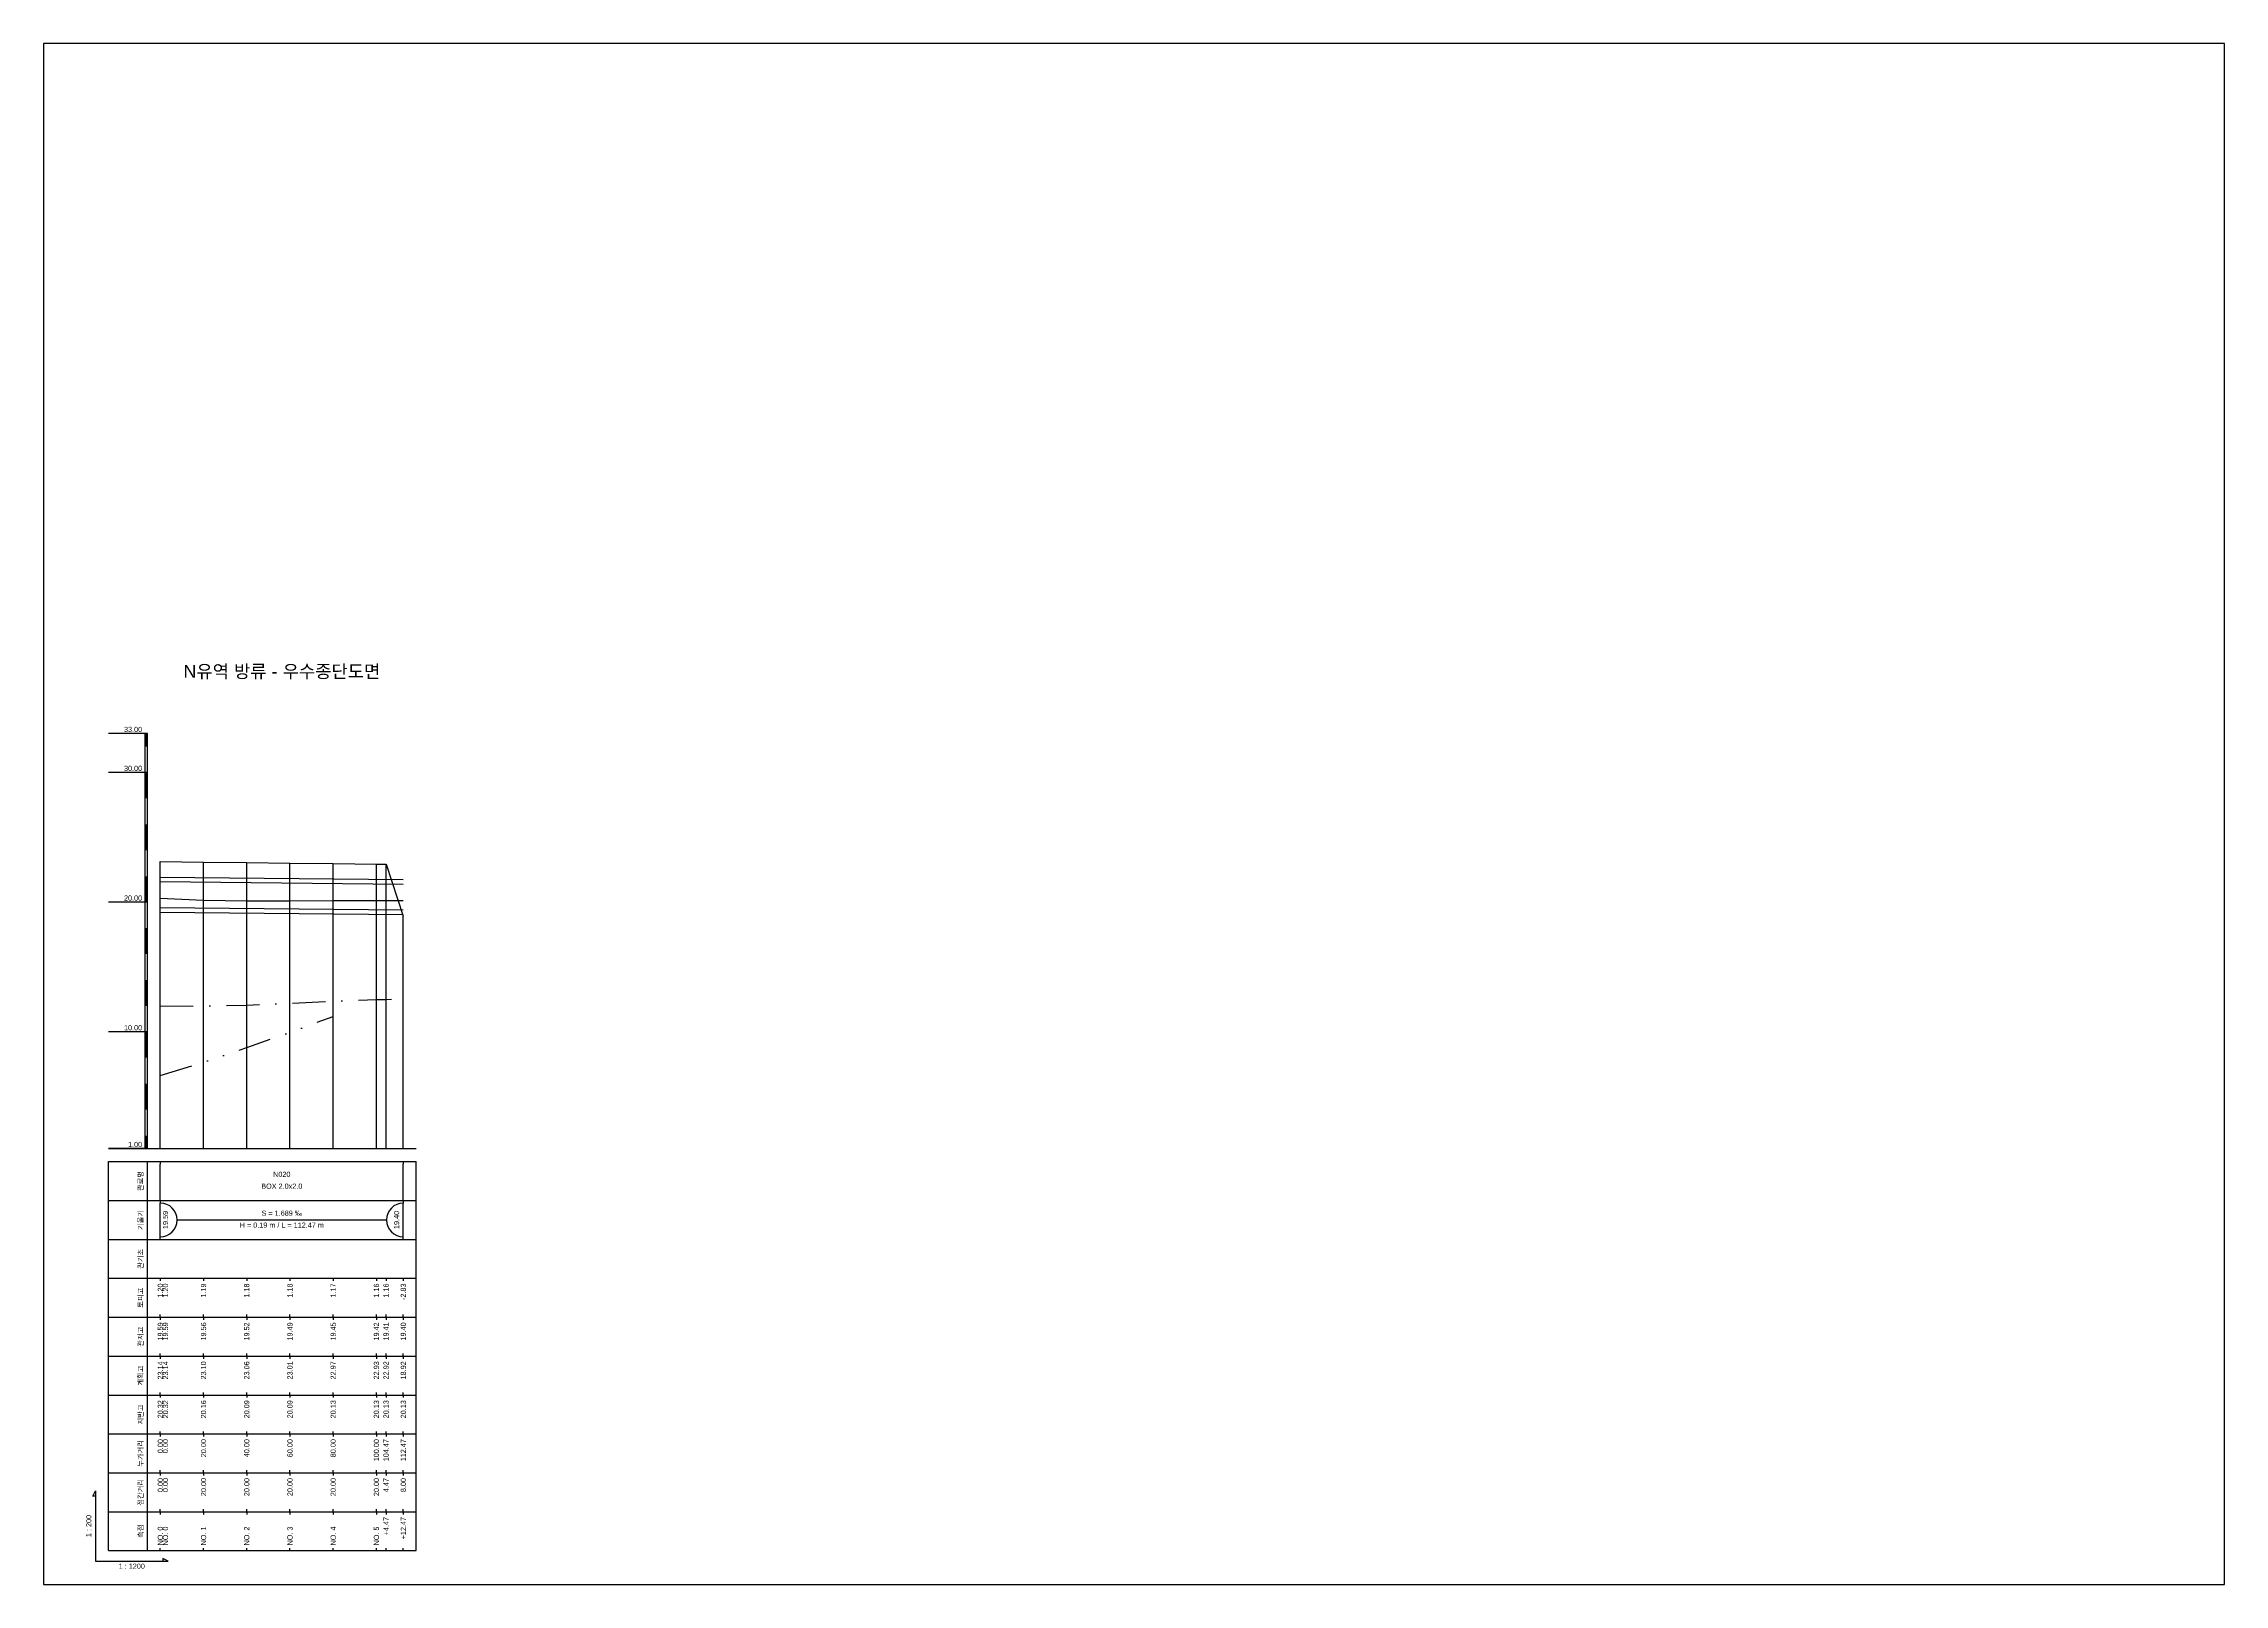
# Model space of a CAD drawing. Header units: millimetres. Extents: x -105495 to 3444, y -108190 to 2013.
# Drawn here: x 20 to 861, y -68908 to -68314 of the extents above; entities that cross this region are included whole.
import ezdxf
from ezdxf.enums import TextEntityAlignment as Align

# ---------------------------------------------------------------- set-up
doc = ezdxf.new("R2010")
doc.units = ezdxf.units.MM
doc.linetypes.add('DASHDOT', pattern=[25.4, 12.7, -6.35, 0, -6.35])
doc.linetypes.add('DIVIDE', pattern=[31.75, 12.7, -6.35, 0, -6.35, 0, -6.35])
for name, color, linetype in [('KZ_종단_계획선', 1, 'Continuous'), ('KZ_종단_관로', 4, 'Continuous'), ('KZ_종단_노선명', 7, 'Continuous'), ('KZ_종단_도각', 7, 'Continuous'), ('KZ_종단_수직선', 7, 'Continuous'), ('KZ_종단_암선1', 56, 'DASHDOT'), ('KZ_종단_암선2', 4, 'DIVIDE'), ('KZ_종단_지반선', 3, 'Continuous'), ('KZ_종단_테이블문자', 7, 'Continuous'), ('KZ_종단_테이블선', 7, 'Continuous'), ('KZ_종단_폴대', 7, 'Continuous')]:
    doc.layers.add(name, color=color, linetype=linetype)
doc.styles.get("Standard").update_dxf_attribs({"font": 'arial.ttf'})

msp = doc.modelspace()

# ---------------------------------------------------------------- linework, layer by layer
at = {"layer": 'KZ_종단_계획선'}
msp.add_lwpolyline([(65, -68629.3), (65, -68629.3), (81.67, -68629.51), (98.33, -68629.72), (115, -68629.93), (131.67, -68630.14), (148.33, -68630.35), (152.06, -68630.4), (158.72, -68650.39)], dxfattribs=at)
at = {"layer": 'KZ_종단_관로'}
for points in [[(65, -68635.3), (158.72, -68636.25)], [(65, -68637.05), (158.72, -68638)], [(65, -68647.05), (158.72, -68648)], [(65, -68648.8), (158.72, -68649.75)]]:
    msp.add_lwpolyline(points, dxfattribs=at)
at = {"layer": 'KZ_종단_도각'}
msp.add_lwpolyline([(20, -68908), (861, -68908), (861, -68314), (20, -68314)], close=True, dxfattribs=at)
at = {"layer": 'KZ_종단_수직선'}
for p, q in [((65, -68740), (65, -68629.3)), ((65, -68740), (65, -68629.3)), ((65, -68740), (65, -68629.3)), ((81.67, -68740), (81.67, -68629.51)), ((98.33, -68740), (98.33, -68629.72)), ((115, -68740), (115, -68629.93)), ((131.67, -68740), (131.67, -68630.14)), ((148.33, -68740), (148.33, -68630.35)), ((152.06, -68740), (152.06, -68630.4)), ((158.72, -68740), (158.72, -68650.39))]:
    msp.add_line(p, q, dxfattribs=at)
at = {"layer": 'KZ_종단_암선1', "flags": 128}
msp.add_lwpolyline([(65, -68684.97), (65, -68684.97), (81.67, -68685.06), (98.33, -68684.68), (115, -68683.97), (131.67, -68683.1), (148.33, -68682.53), (152.06, -68682.46), (158.72, -68682.33)], dxfattribs=at)
at = {"layer": 'KZ_종단_암선2', "flags": 128}
msp.add_lwpolyline([(65, -68711.76), (65, -68711.76), (81.67, -68706.65), (98.33, -68701.06), (115, -68695.14), (131.67, -68689.06)], dxfattribs=at)
at = {"layer": 'KZ_종단_지반선', "flags": 128}
msp.add_lwpolyline([(65, -68643.41), (65, -68643.41), (81.67, -68644.21), (98.33, -68644.53), (115, -68644.53), (131.67, -68644.37), (148.33, -68644.37), (152.06, -68644.37), (158.72, -68644.37)], dxfattribs=at)
at = {"layer": 'KZ_종단_테이블문자'}
for p, q in [((65, -68745), (65, -68746)), ((65, -68759), (65, -68746)), ((158.72, -68745), (158.72, -68746)), ((158.72, -68759), (158.72, -68746)), ((65, -68760), (65, -68759)), ((65, -68760), (65, -68761)), ((158.72, -68760), (158.72, -68759)), ((158.72, -68760), (158.72, -68761)), ((65, -68774), (65, -68761)), ((71.42, -68767.5), (152.31, -68767.5)), ((158.72, -68774), (158.72, -68761)), ((65, -68775), (65, -68774)), ((158.72, -68775), (158.72, -68774))]:
    msp.add_line(p, q, dxfattribs=at)
for centre, start, end in [((65, -68767.5), 270, 90), ((158.72, -68767.5), 90, 270)]:
    msp.add_arc(centre, 6.5, start, end, dxfattribs=at)
at = {"layer": 'KZ_종단_테이블선'}
for p, q in [((45, -68740), (163.72, -68740)), ((45, -68760), (45, -68745)), ((45, -68745), (163.72, -68745)), ((60, -68760), (60, -68745)), ((163.72, -68760), (163.72, -68745)), ((45, -68775), (45, -68760)), ((45, -68760), (163.72, -68760)), ((60, -68775), (60, -68760)), ((163.72, -68775), (163.72, -68760)), ((45, -68790), (45, -68775)), ((45, -68775), (163.72, -68775)), ((60, -68790), (60, -68775)), ((163.72, -68790), (163.72, -68775)), ((45, -68805), (45, -68790)), ((45, -68790), (163.72, -68790)), ((60, -68805), (60, -68790)), ((65, -68790), (65, -68791)), ((65, -68790), (65, -68791)), ((81.67, -68790), (81.67, -68791)), ((98.33, -68790), (98.33, -68791)), ((115, -68790), (115, -68791)), ((131.67, -68790), (131.67, -68791)), ((148.33, -68790), (148.33, -68791)), ((152.06, -68790), (152.06, -68791)), ((158.72, -68790), (158.72, -68791)), ((163.72, -68805), (163.72, -68790)), ((45, -68820), (45, -68805)), ((45, -68805), (163.72, -68805)), ((60, -68820), (60, -68805)), ((65, -68805), (65, -68804)), ((65, -68805), (65, -68804)), ((65, -68805), (65, -68806)), ((65, -68805), (65, -68806)), ((81.67, -68805), (81.67, -68804)), ((81.67, -68805), (81.67, -68806)), ((98.33, -68805), (98.33, -68804)), ((98.33, -68805), (98.33, -68806)), ((115, -68805), (115, -68804)), ((115, -68805), (115, -68806)), ((131.67, -68805), (131.67, -68804)), ((131.67, -68805), (131.67, -68806)), ((148.33, -68805), (148.33, -68804)), ((148.33, -68805), (148.33, -68806)), ((152.06, -68805), (152.06, -68804)), ((152.06, -68805), (152.06, -68806)), ((158.72, -68805), (158.72, -68804)), ((158.72, -68805), (158.72, -68806)), ((163.72, -68820), (163.72, -68805)), ((65, -68820), (65, -68819)), ((65, -68820), (65, -68819)), ((81.67, -68820), (81.67, -68819)), ((98.33, -68820), (98.33, -68819)), ((115, -68820), (115, -68819)), ((131.67, -68820), (131.67, -68819)), ((148.33, -68820), (148.33, -68819)), ((152.06, -68820), (152.06, -68819)), ((158.72, -68820), (158.72, -68819)), ((45, -68835), (45, -68820)), ((45, -68820), (163.72, -68820)), ((60, -68835), (60, -68820)), ((65, -68820), (65, -68821)), ((65, -68820), (65, -68821)), ((81.67, -68820), (81.67, -68821)), ((98.33, -68820), (98.33, -68821)), ((115, -68820), (115, -68821)), ((131.67, -68820), (131.67, -68821)), ((148.33, -68820), (148.33, -68821)), ((152.06, -68820), (152.06, -68821)), ((158.72, -68820), (158.72, -68821)), ((163.72, -68835), (163.72, -68820)), ((45, -68850), (45, -68835)), ((45, -68835), (163.72, -68835)), ((60, -68850), (60, -68835)), ((65, -68835), (65, -68834)), ((65, -68835), (65, -68834)), ((65, -68835), (65, -68836)), ((65, -68835), (65, -68836)), ((81.67, -68835), (81.67, -68834)), ((81.67, -68835), (81.67, -68836)), ((98.33, -68835), (98.33, -68834)), ((98.33, -68835), (98.33, -68836)), ((115, -68835), (115, -68834)), ((115, -68835), (115, -68836)), ((131.67, -68835), (131.67, -68834)), ((131.67, -68835), (131.67, -68836)), ((148.33, -68835), (148.33, -68834)), ((148.33, -68835), (148.33, -68836)), ((152.06, -68835), (152.06, -68834)), ((152.06, -68835), (152.06, -68836)), ((158.72, -68835), (158.72, -68834)), ((158.72, -68835), (158.72, -68836)), ((163.72, -68850), (163.72, -68835)), ((45, -68865), (45, -68850)), ((45, -68850), (163.72, -68850)), ((60, -68865), (60, -68850)), ((65, -68850), (65, -68849)), ((65, -68850), (65, -68849)), ((65, -68850), (65, -68851)), ((65, -68850), (65, -68851)), ((81.67, -68850), (81.67, -68849)), ((81.67, -68850), (81.67, -68851)), ((98.33, -68850), (98.33, -68849)), ((98.33, -68850), (98.33, -68851)), ((115, -68850), (115, -68849)), ((115, -68850), (115, -68851)), ((131.67, -68850), (131.67, -68849)), ((131.67, -68850), (131.67, -68851)), ((148.33, -68850), (148.33, -68849)), ((148.33, -68850), (148.33, -68851)), ((152.06, -68850), (152.06, -68849)), ((152.06, -68850), (152.06, -68851)), ((158.72, -68850), (158.72, -68849)), ((158.72, -68850), (158.72, -68851)), ((163.72, -68865), (163.72, -68850)), ((45, -68880), (45, -68865)), ((45, -68865), (163.72, -68865)), ((60, -68880), (60, -68865)), ((65, -68865), (65, -68864)), ((65, -68865), (65, -68864)), ((65, -68865), (65, -68866)), ((65, -68865), (65, -68866)), ((81.67, -68865), (81.67, -68864)), ((81.67, -68865), (81.67, -68866)), ((98.33, -68865), (98.33, -68864)), ((98.33, -68865), (98.33, -68866)), ((115, -68865), (115, -68864)), ((115, -68865), (115, -68866)), ((131.67, -68865), (131.67, -68864)), ((131.67, -68865), (131.67, -68866)), ((148.33, -68865), (148.33, -68864)), ((148.33, -68865), (148.33, -68866)), ((152.06, -68865), (152.06, -68864)), ((152.06, -68865), (152.06, -68866)), ((158.72, -68865), (158.72, -68864)), ((158.72, -68865), (158.72, -68866)), ((163.72, -68880), (163.72, -68865)), ((45, -68895), (45, -68880)), ((45, -68880), (163.72, -68880)), ((60, -68895), (60, -68880)), ((65, -68880), (65, -68879)), ((65, -68880), (65, -68879)), ((65, -68880), (65, -68881)), ((65, -68880), (65, -68881)), ((81.67, -68880), (81.67, -68879)), ((81.67, -68880), (81.67, -68881)), ((98.33, -68880), (98.33, -68879)), ((98.33, -68880), (98.33, -68881)), ((115, -68880), (115, -68879)), ((115, -68880), (115, -68881)), ((131.67, -68880), (131.67, -68879)), ((131.67, -68880), (131.67, -68881)), ((148.33, -68880), (148.33, -68879)), ((148.33, -68880), (148.33, -68881)), ((152.06, -68880), (152.06, -68879)), ((152.06, -68880), (152.06, -68881)), ((158.72, -68880), (158.72, -68879)), ((158.72, -68880), (158.72, -68881)), ((163.72, -68895), (163.72, -68880)), ((65, -68895), (65, -68894)), ((65, -68895), (65, -68894)), ((81.67, -68895), (81.67, -68894)), ((98.33, -68895), (98.33, -68894)), ((115, -68895), (115, -68894)), ((131.67, -68895), (131.67, -68894)), ((148.33, -68895), (148.33, -68894)), ((152.06, -68895), (152.06, -68894)), ((158.72, -68895), (158.72, -68894)), ((45, -68895), (163.72, -68895))]:
    msp.add_line(p, q, dxfattribs=at)
msp.add_lwpolyline([(40, -68874), (39, -68874), (40, -68872), (40, -68899), (68, -68899), (66, -68898), (66, -68899)], dxfattribs=at)
at = {"layer": 'KZ_종단_폴대'}
for p, q in [((60, -68580), (45, -68580)), ((60, -68595), (45, -68595)), ((60, -68645), (45, -68645)), ((60, -68695), (45, -68695)), ((60, -68740), (45, -68740))]:
    msp.add_line(p, q, dxfattribs=at)
at = {"layer": 'KZ_종단_폴대', "const_width": 1}
for points in [[(59.5, -68585), (59.5, -68580)], [(59.5, -68605), (59.5, -68595)], [(59.5, -68625), (59.5, -68615)], [(59.5, -68645), (59.5, -68635)], [(59.5, -68665), (59.5, -68655)], [(59.5, -68685), (59.5, -68675)], [(59.5, -68705), (59.5, -68695)], [(59.5, -68725), (59.5, -68715)], [(59.5, -68740), (59.5, -68735)]]:
    msp.add_lwpolyline(points, dxfattribs=at)
at = {"layer": 'KZ_종단_폴대'}
msp.add_lwpolyline([(60, -68740), (60, -68580), (59, -68580), (59, -68740), (60, -68740)], dxfattribs=at)

# ---------------------------------------------------------------- texts
at = {"layer": 'KZ_종단_노선명'}
msp.add_text('N유역 방류 - 우수종단도면', height=5, dxfattribs=at).set_placement((111.86, -68560), align=Align.BOTTOM_CENTER)
at = {"layer": 'KZ_종단_테이블문자'}
for s, p in [('N020', (111.86, -68751.5)), ('S = 1.689 ‰', (111.86, -68766.5))]:
    msp.add_text(s, height=2, dxfattribs=at).set_placement(p, align=Align.BOTTOM_CENTER)
for s, p in [('BOX 2.0x2.0', (111.86, -68753.5)), ('H = 0.19 m / L = 112.47 m', (111.86, -68768.5))]:
    msp.add_text(s, height=2, dxfattribs=at).set_placement(p, align=Align.TOP_CENTER)
msp.add_text('19.59', height=2, rotation=90, dxfattribs=at).set_placement((66, -68767.5), align=Align.TOP_CENTER)
msp.add_text('19.40', height=2, rotation=90, dxfattribs=at).set_placement((157.72, -68767.5), align=Align.BOTTOM_CENTER)
for s, p in [('1.20', (65, -68792)), ('1.20', (67, -68792)), ('1.19', (81.67, -68792)), ('1.18', (98.33, -68792)), ('1.18', (115, -68792)), ('1.17', (131.67, -68792)), ('1.16', (148.33, -68792)), ('1.16', (152.06, -68792)), ('-2.83', (158.72, -68792)), ('19.59', (65, -68807)), ('19.59', (67, -68807)), ('19.56', (81.67, -68807)), ('19.52', (98.33, -68807)), ('19.49', (115, -68807)), ('19.45', (131.67, -68807)), ('19.42', (148.33, -68807)), ('19.41', (152.06, -68807)), ('19.40', (158.72, -68807)), ('23.14', (65, -68822)), ('23.14', (67, -68822)), ('23.10', (81.67, -68822)), ('23.06', (98.33, -68822)), ('23.01', (115, -68822)), ('22.97', (131.67, -68822)), ('22.93', (148.33, -68822)), ('22.92', (152.06, -68822)), ('18.92', (158.72, -68822)), ('20.32', (65, -68837)), ('20.32', (67, -68837)), ('20.16', (81.67, -68837)), ('20.09', (98.33, -68837)), ('20.09', (115, -68837)), ('20.13', (131.67, -68837)), ('20.13', (148.33, -68837)), ('20.13', (152.06, -68837)), ('20.13', (158.72, -68837)), ('0.00', (65, -68852)), ('0.00', (67, -68852)), ('20.00', (81.67, -68852)), ('40.00', (98.33, -68852)), ('60.00', (115, -68852)), ('80.00', (131.67, -68852)), ('100.00', (148.33, -68852)), ('104.47', (152.06, -68852)), ('112.47', (158.72, -68852)), ('0.00', (65, -68867)), ('0.00', (67, -68867)), ('20.00', (81.67, -68867)), ('20.00', (98.33, -68867)), ('20.00', (115, -68867)), ('20.00', (131.67, -68867)), ('20.00', (148.33, -68867)), ('4.47', (152.06, -68867)), ('8.00', (158.72, -68867)), ('+4.47', (152.06, -68882)), ('+12.47', (158.72, -68882))]:
    msp.add_text(s, height=2, rotation=90, dxfattribs=at).set_placement(p, align=Align.MIDDLE_RIGHT)
for s, p in [('NO. 0', (65, -68893)), ('NO. 0', (67, -68893)), ('NO. 1', (81.67, -68893)), ('NO. 2', (98.33, -68893)), ('NO. 3', (115, -68893)), ('NO. 4', (131.67, -68893)), ('NO. 5', (148.33, -68893))]:
    msp.add_text(s, height=2, rotation=90, dxfattribs=at).set_placement(p, align=Align.MIDDLE_LEFT)
at = {"layer": 'KZ_종단_테이블선'}
for s, p in [('관로명', (59, -68752.5)), ('기울기', (59, -68767.5)), ('관기초', (59, -68782.5)), ('토피고', (59, -68797.5)), ('관저고', (59, -68812.5)), ('계획고', (59, -68827.5)), ('지반고', (59, -68842.5)), ('누가거리', (59, -68857.5)), ('점간거리', (59, -68872.5)), ('1 : 200', (39, -68885.5)), ('측점', (59, -68887.5))]:
    msp.add_text(s, height=2, rotation=90, dxfattribs=at).set_placement(p, align=Align.BOTTOM_CENTER)
msp.add_text('1 : 1200', height=2, dxfattribs=at).set_placement((54, -68900), align=Align.TOP_CENTER)
at = {"layer": 'KZ_종단_폴대'}
for s, p in [('33.00', (58, -68580)), ('30.00', (58, -68595)), ('20.00', (58, -68645)), ('10.00', (58, -68695)), ('1.00', (58, -68740))]:
    msp.add_text(s, height=2, dxfattribs=at).set_placement(p, align=Align.BOTTOM_RIGHT)

doc.saveas('drawing.dxf')
